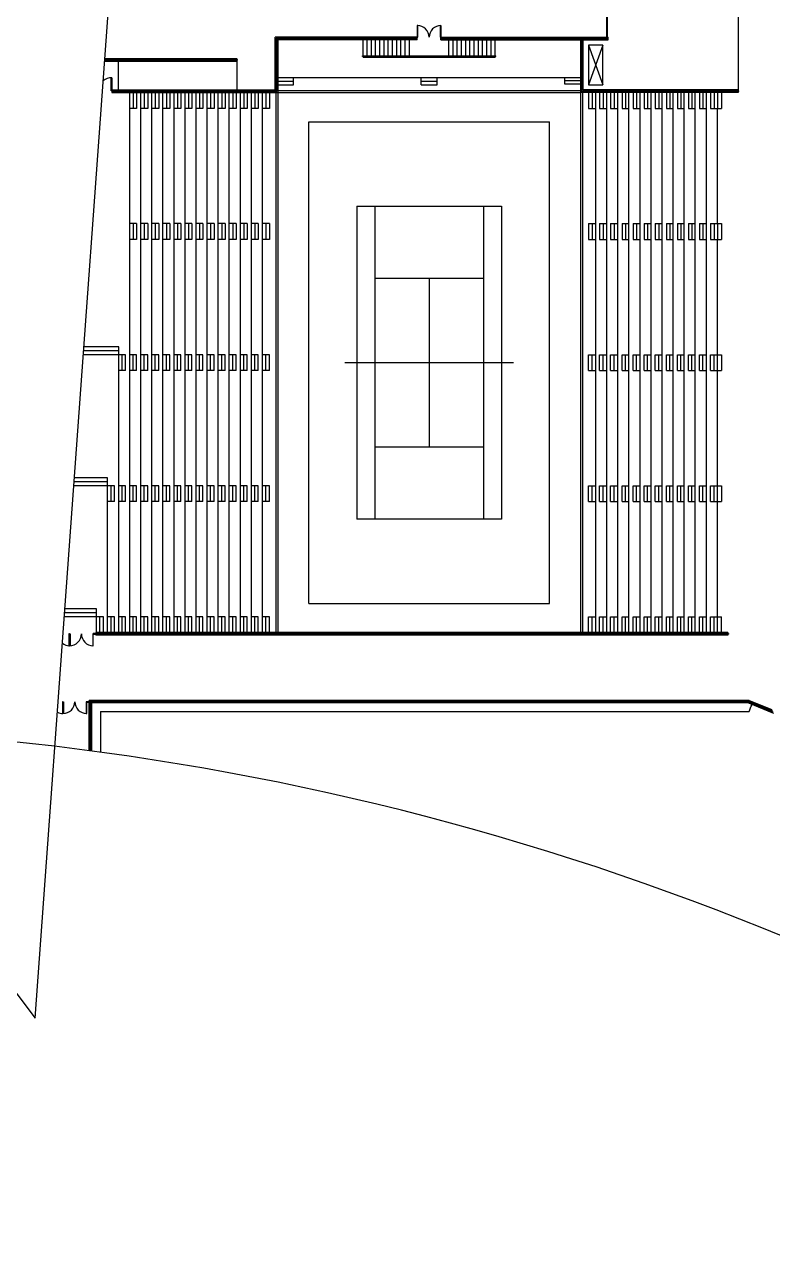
# Model space of a CAD drawing. Extents: x 23317406 to 24383751, y 42324270 to 43451021.
# Drawn here: x 24121512 to 24125298, y 43194052 to 43200248 of the extents above; entities that cross this region are included whole.
import ezdxf

# ---------------------------------------------------------------- set-up
doc = ezdxf.new("R2010")
doc.units = 0
doc.header["$MEASUREMENT"] = 0
doc.layers.add('CT', color=9, linetype='CONTINUOUS')
doc.layers.add('墙', color=7, linetype='CONTINUOUS')

msp = doc.modelspace()

# ---------------------------------------------------------------- linework, layer by layer
at = {"layer": 'CT', "color": 6, "linetype": 'ByBlock'}
for p, q in [((24125123.70132, 43200898.79794, -1), (24125123.70132, 43199916.79794, -1)), ((24121565.72326, 43195218.42503, -1), (24121941.33294, 43200376.79794, -1)), ((24124458.70132, 43200376.79794, -1), (24124458.70132, 43200178.46461, -1)), ((24124462.03465, 43200376.79794, -1), (24124462.03465, 43200175.13128, -1)), ((24123503.36798, 43200243.46461, -1), (24123500.36798, 43200243.46461, -1)), ((24123500.36798, 43200243.46461, -1), (24123500.36798, 43200183.46461, -1)), ((24123503.36798, 43200183.46461, -1), (24123503.36798, 43200243.46461, -1)), ((24123617.36798, 43200183.46461, -1), (24123617.36798, 43200243.46461, -1)), ((24123617.36798, 43200243.46461, -1), (24123620.36798, 43200243.46461, -1)), ((24123620.36798, 43200243.46461, -1), (24123620.36798, 43200183.46461, -1)), ((24123500.36798, 43200183.46461, -1), (24122780.36798, 43200183.46461, -1)), ((24122780.36798, 43199916.79794, -1), (24122780.36798, 43200183.46461, -1)), ((24122785.36798, 43199911.79794, -1), (24122785.36798, 43200178.46461, -1)), ((24123500.36798, 43200178.46461, -1), (24122785.36798, 43200178.46461, -1)), ((24123500.36798, 43200175.13128, -1), (24122788.70132, 43200175.13128, -1)), ((24122788.70132, 43200175.13128, -1), (24122788.70132, 43199908.46461, -1)), ((24122793.70132, 43200170.13128, -1), (24122793.70132, 43199903.46461, -1)), ((24123500.36798, 43200170.13128, -1), (24122793.70132, 43200170.13128, -1)), ((24123225.70132, 43200090.13128, -1), (24123225.70132, 43200170.13128, -1)), ((24123247.03465, 43200090.13128, -1), (24123247.03465, 43200170.13128, -1)), ((24123268.36798, 43200090.13128, -1), (24123268.36798, 43200170.13128, -1)), ((24123289.70132, 43200090.13128, -1), (24123289.70132, 43200170.13128, -1)), ((24123311.03465, 43200090.13128, -1), (24123311.03465, 43200170.13128, -1)), ((24123332.36798, 43200090.13128, -1), (24123332.36798, 43200170.13128, -1)), ((24123353.70132, 43200090.13128, -1), (24123353.70132, 43200170.13128, -1)), ((24123375.03465, 43200090.13128, -1), (24123375.03465, 43200170.13128, -1)), ((24123396.36798, 43200090.13128, -1), (24123396.36798, 43200170.13128, -1)), ((24123417.70132, 43200090.13128, -1), (24123417.70132, 43200170.13128, -1)), ((24123439.03465, 43200090.13128, -1), (24123439.03465, 43200170.13128, -1)), ((24123460.36798, 43200090.13128, -1), (24123460.36798, 43200170.13128, -1)), ((24123500.36798, 43200170.13128, -1), (24123500.36798, 43200183.46461, -1)), ((24123500.36798, 43200170.13128, -1), (24123500.36798, 43200183.46461, -1)), ((24123500.36798, 43200183.46461, -1), (24123503.36798, 43200183.46461, -1)), ((24123620.36798, 43200183.46461, -1), (24123617.36798, 43200183.46461, -1)), ((24123620.36798, 43200170.13128, -1), (24123620.36798, 43200183.46461, -1)), ((24123620.36798, 43200183.46461, -1), (24124458.70132, 43200183.46461, -1)), ((24123620.36798, 43200178.46461, -1), (24124458.70132, 43200178.46461, -1)), ((24123620.36798, 43200175.13128, -1), (24124332.03465, 43200175.13128, -1)), ((24123620.36798, 43200170.13128, -1), (24124327.03465, 43200170.13128, -1)), ((24123660.36798, 43200090.13128, -1), (24123660.36798, 43200170.13128, -1)), ((24123681.70132, 43200090.13128, -1), (24123681.70132, 43200170.13128, -1)), ((24123703.03465, 43200090.13128, -1), (24123703.03465, 43200170.13128, -1)), ((24123724.36798, 43200090.13128, -1), (24123724.36798, 43200170.13128, -1)), ((24123745.70132, 43200090.13128, -1), (24123745.70132, 43200170.13128, -1)), ((24123767.03465, 43200090.13128, -1), (24123767.03465, 43200170.13128, -1)), ((24123788.36798, 43200090.13128, -1), (24123788.36798, 43200170.13128, -1)), ((24123809.70132, 43200090.13128, -1), (24123809.70132, 43200170.13128, -1)), ((24123831.03465, 43200090.13128, -1), (24123831.03465, 43200170.13128, -1)), ((24123852.36798, 43200090.13128, -1), (24123852.36798, 43200170.13128, -1)), ((24123873.70132, 43200090.13128, -1), (24123873.70132, 43200170.13128, -1)), ((24123895.03465, 43200090.13128, -1), (24123895.03465, 43200170.13128, -1)), ((24124327.03465, 43200170.13128, -1), (24124327.03465, 43199903.46461, -1)), ((24124332.03465, 43200175.13128, -1), (24124332.03465, 43199908.46461, -1)), ((24124335.36798, 43199911.79794, -1), (24124335.36798, 43200175.13128, -1)), ((24124335.36798, 43200175.13128, -1), (24124462.03465, 43200175.13128, -1)), ((24124340.36798, 43199938.13128, -1), (24124340.36798, 43200170.13128, -1)), ((24124340.36798, 43199916.79794, -1), (24124340.36798, 43200170.13128, -1)), ((24124340.36798, 43200170.13128, -1), (24124467.03465, 43200170.13128, -1)), ((24124440.36798, 43200143.46461, -1), (24124367.03465, 43199943.46461, -1)), ((24124367.03465, 43200143.46461, -1), (24124440.36798, 43199943.46461, -1)), ((24124440.36798, 43200143.46461, -1), (24124367.03465, 43200143.46461, -1)), ((24124367.03465, 43200143.46461, -1), (24124367.03465, 43199943.46461, -1)), ((24124440.36798, 43199943.46461, -1), (24124440.36798, 43200143.46461, -1)), ((24124462.03465, 43200183.46461, -1), (24124467.03465, 43200183.46461, -1)), ((24124467.03465, 43200170.13128, -1), (24124467.03465, 43200183.46461, -1)), ((24123222.36798, 43200090.13128, -1), (24123898.36798, 43200090.13128, -1)), ((24123222.36798, 43200086.79794, -1), (24123222.36798, 43200090.13128, -1)), ((24123222.36798, 43200086.79794, -1), (24123898.36798, 43200086.79794, -1)), ((24123225.70132, 43200083.46461, -1), (24123225.70132, 43200086.79794, -1)), ((24123225.70132, 43200083.46461, -1), (24123895.03465, 43200083.46461, -1)), ((24123247.03465, 43200083.46461, -1), (24123247.03465, 43200086.79794, -1)), ((24123268.36798, 43200083.46461, -1), (24123268.36798, 43200086.79794, -1)), ((24123289.70132, 43200083.46461, -1), (24123289.70132, 43200086.79794, -1)), ((24123311.03465, 43200083.46461, -1), (24123311.03465, 43200086.79794, -1)), ((24123332.36798, 43200083.46461, -1), (24123332.36798, 43200086.79794, -1)), ((24123353.70132, 43200083.46461, -1), (24123353.70132, 43200086.79794, -1)), ((24123375.03465, 43200083.46461, -1), (24123375.03465, 43200086.79794, -1)), ((24123396.36798, 43200083.46461, -1), (24123396.36798, 43200086.79794, -1)), ((24123417.70132, 43200083.46461, -1), (24123417.70132, 43200086.79794, -1)), ((24123439.03465, 43200083.46461, -1), (24123439.03465, 43200086.79794, -1)), ((24123460.36798, 43200083.46461, -1), (24123460.36798, 43200086.79794, -1)), ((24123463.70132, 43200086.79794, -1), (24123463.70132, 43200090.13128, -1)), ((24123657.03465, 43200086.79794, -1), (24123657.03465, 43200090.13128, -1)), ((24123660.36798, 43200083.46461, -1), (24123660.36798, 43200086.79794, -1)), ((24123681.70132, 43200083.46461, -1), (24123681.70132, 43200086.79794, -1)), ((24123703.03465, 43200083.46461, -1), (24123703.03465, 43200086.79794, -1)), ((24123724.36798, 43200083.46461, -1), (24123724.36798, 43200086.79794, -1)), ((24123745.70132, 43200083.46461, -1), (24123745.70132, 43200086.79794, -1)), ((24123767.03465, 43200083.46461, -1), (24123767.03465, 43200086.79794, -1)), ((24123788.36798, 43200083.46461, -1), (24123788.36798, 43200086.79794, -1)), ((24123809.70132, 43200083.46461, -1), (24123809.70132, 43200086.79794, -1)), ((24123831.03465, 43200083.46461, -1), (24123831.03465, 43200086.79794, -1)), ((24123852.36798, 43200083.46461, -1), (24123852.36798, 43200086.79794, -1)), ((24123873.70132, 43200083.46461, -1), (24123873.70132, 43200086.79794, -1)), ((24123895.03465, 43200083.46461, -1), (24123895.03465, 43200086.79794, -1)), ((24123898.36798, 43200086.79794, -1), (24123898.36798, 43200090.13128, -1)), ((24121918.51742, 43200063.46477, -1), (24122587.03452, 43200063.46483, -1)), ((24121918.88149, 43200068.46478, -1), (24122590.36785, 43200068.46478, -1)), ((24122590.36785, 43200071.79811, -1), (24121919.12421, 43200071.79811, -1)), ((24121919.48829, 43200076.7981, -1), (24122587.03452, 43200076.79816, -1)), ((24121987.03452, 43200063.46478, -1), (24121987.03453, 43199916.79794, -1)), ((24122587.03452, 43200071.79811, -1), (24122587.03452, 43200076.79816, -1)), ((24122587.03452, 43200063.46483, -1), (24122587.03452, 43200068.46478, -1)), ((24122587.03452, 43200063.46483, -1), (24122587.03453, 43199916.79816, -1)), ((24122590.36785, 43200068.46478, -1), (24122590.36785, 43200071.79811, -1)), ((24121950.36787, 43199911.79811, -1), (24121950.36786, 43199978.46477, -1)), ((24121950.36786, 43199978.46477, -1), (24121953.70119, 43199978.46477, -1)), ((24121953.70119, 43199978.46477, -1), (24121953.7012, 43199911.79811, -1)), ((24122793.70132, 43199980.13128, -1), (24124327.03465, 43199980.13128, -1)), ((24122793.70132, 43199961.46461, -1), (24122873.70132, 43199961.46461, -1)), ((24122873.70132, 43199942.79794, -1), (24122873.70132, 43199980.13128, -1)), ((24123520.36798, 43199942.79794, -1), (24123520.36798, 43199980.13128, -1)), ((24123520.36798, 43199961.46461, -1), (24123600.36798, 43199961.46461, -1)), ((24123600.36798, 43199942.79794, -1), (24123600.36798, 43199980.13128, -1)), ((24124247.03465, 43199945.46461, -1), (24124247.03465, 43199980.13128, -1)), ((24124327.03465, 43199962.79794, -1), (24124247.03465, 43199962.79794, -1)), ((24121953.7012, 43199911.79811, -1), (24121950.36787, 43199911.79811, -1)), ((24121953.7012, 43199916.79794, -1), (24122780.36798, 43199916.79794, -1)), ((24121953.7012, 43199916.79794, -1), (24121953.7012, 43199903.46461, -1)), ((24122785.36798, 43199911.79794, -1), (24121953.7012, 43199911.79794, -1)), ((24121953.7012, 43199908.46461, -1), (24122788.70132, 43199908.46461, -1)), ((24121953.7012, 43199903.46461, -1), (24122793.70132, 43199903.46461, -1)), ((24122045.03465, 43197170.13128, -1), (24122045.03465, 43199903.46461, -1)), ((24122062.36798, 43199903.46461, -1), (24122062.36798, 43199823.46461, -1)), ((24122079.70132, 43199903.46461, -1), (24122079.70132, 43199823.46461, -1)), ((24122101.03465, 43197170.13128, -1), (24122101.03465, 43199903.46461, -1)), ((24122118.36798, 43199903.46461, -1), (24122118.36798, 43199823.46461, -1)), ((24122135.70132, 43199903.46461, -1), (24122135.70132, 43199823.46461, -1)), ((24122157.03465, 43197170.13128, -1), (24122157.03465, 43199903.46461, -1)), ((24122174.36798, 43199903.46461, -1), (24122174.36798, 43199823.46461, -1)), ((24122191.70132, 43199903.46461, -1), (24122191.70132, 43199823.46461, -1)), ((24122213.03465, 43197170.13128, -1), (24122213.03465, 43199903.46461, -1)), ((24122230.36798, 43199903.46461, -1), (24122230.36798, 43199823.46461, -1)), ((24122247.70132, 43199903.46461, -1), (24122247.70132, 43199823.46461, -1)), ((24122269.03465, 43197170.13128, -1), (24122269.03465, 43199903.46461, -1)), ((24122286.36798, 43199903.46461, -1), (24122286.36798, 43199823.46461, -1)), ((24122303.70132, 43199903.46461, -1), (24122303.70132, 43199823.46461, -1)), ((24122325.03465, 43197170.13128, -1), (24122325.03465, 43199903.46461, -1)), ((24122342.36798, 43199903.46461, -1), (24122342.36798, 43199823.46461, -1)), ((24122359.70132, 43199903.46461, -1), (24122359.70132, 43199823.46461, -1)), ((24122381.03465, 43197170.13128, -1), (24122381.03465, 43199903.46461, -1)), ((24122398.36798, 43199903.46461, -1), (24122398.36798, 43199823.46461, -1)), ((24122415.70132, 43199903.46461, -1), (24122415.70132, 43199823.46461, -1)), ((24122437.03465, 43197170.13128, -1), (24122437.03465, 43199903.46461, -1)), ((24122454.36798, 43199903.46461, -1), (24122454.36798, 43199823.46461, -1)), ((24122471.70132, 43199903.46461, -1), (24122471.70132, 43199823.46461, -1)), ((24122493.03465, 43197170.13128, -1), (24122493.03465, 43199903.46461, -1)), ((24122510.36798, 43199903.46461, -1), (24122510.36798, 43199823.46461, -1)), ((24122527.70132, 43199903.46461, -1), (24122527.70132, 43199823.46461, -1)), ((24122549.03465, 43197170.13128, -1), (24122549.03465, 43199903.46461, -1)), ((24122566.36798, 43199903.46461, -1), (24122566.36798, 43199823.46461, -1)), ((24122583.70132, 43199903.46461, -1), (24122583.70132, 43199823.46461, -1)), ((24122605.03465, 43197170.13128, -1), (24122605.03465, 43199903.46461, -1)), ((24122622.36798, 43199903.46461, -1), (24122622.36798, 43199823.46461, -1)), ((24122639.70132, 43199903.46461, -1), (24122639.70132, 43199823.46461, -1)), ((24122661.03465, 43197170.13128, -1), (24122661.03465, 43199903.46461, -1)), ((24122678.36798, 43199903.46461, -1), (24122678.36798, 43199823.46461, -1)), ((24122695.70132, 43199903.46461, -1), (24122695.70132, 43199823.46461, -1)), ((24122717.03465, 43197170.13128, -1), (24122717.03465, 43199903.46461, -1)), ((24122734.36798, 43199903.46461, -1), (24122734.36798, 43199823.46461, -1)), ((24122751.70132, 43199903.46461, -1), (24122751.70132, 43199823.46461, -1)), ((24122783.70132, 43199903.46461, -1), (24122783.70132, 43197170.13128, -1)), ((24122793.70132, 43199942.79794, -1), (24122873.70132, 43199942.79794, -1)), ((24122793.70132, 43199913.46461, -1), (24124327.03465, 43199913.46461, -1)), ((24122793.70132, 43199903.46461, -1), (24122793.70132, 43197170.13128, -1)), ((24122793.70132, 43199903.46461, -1), (24124327.03465, 43199903.46461, -1)), ((24123520.36798, 43199942.79794, -1), (24123600.36798, 43199942.79794, -1)), ((24124327.03465, 43199945.46461, -1), (24124247.03465, 43199945.46461, -1)), ((24124327.03465, 43199903.46461, -1), (24124327.03465, 43197170.13128, -1)), ((24125123.70132, 43199903.46461, -1), (24124327.03465, 43199903.46461, -1)), ((24125127.03465, 43199908.46461, -1), (24124332.03465, 43199908.46461, -1)), ((24124335.36798, 43199911.79794, -1), (24125127.03465, 43199911.79794, -1)), ((24124337.03465, 43199903.46461, -1), (24124337.03465, 43197170.13128, -1)), ((24125123.70132, 43199916.79794, -1), (24124340.36798, 43199916.79794, -1)), ((24124366.36798, 43199903.46461, -1), (24124366.36798, 43199823.46461, -1)), ((24124367.03465, 43199943.46461, -1), (24124440.36798, 43199943.46461, -1)), ((24124385.03465, 43199903.46461, -1), (24124385.03465, 43199823.46461, -1)), ((24124403.70132, 43197170.13128, -1), (24124403.70132, 43199903.46461, -1)), ((24124422.36798, 43199903.46461, -1), (24124422.36798, 43199823.46461, -1)), ((24124441.03465, 43199903.46461, -1), (24124441.03465, 43199823.46461, -1)), ((24124459.70132, 43197170.13128, -1), (24124459.70132, 43199903.46461, -1)), ((24124478.36798, 43199903.46461, -1), (24124478.36798, 43199823.46461, -1)), ((24124497.03465, 43199903.46461, -1), (24124497.03465, 43199823.46461, -1)), ((24124515.70132, 43197170.13128, -1), (24124515.70132, 43199903.46461, -1)), ((24124537.03465, 43199903.46461, -1), (24124537.03465, 43199823.46461, -1)), ((24124554.36798, 43199903.46461, -1), (24124554.36798, 43199823.46461, -1)), ((24124571.70132, 43197170.13128, -1), (24124571.70132, 43199903.46461, -1)), ((24124593.03465, 43199903.46461, -1), (24124593.03465, 43199823.46461, -1)), ((24124610.36798, 43199903.46461, -1), (24124610.36798, 43199823.46461, -1)), ((24124627.70132, 43197170.13128, -1), (24124627.70132, 43199903.46461, -1)), ((24124649.03465, 43199903.46461, -1), (24124649.03465, 43199823.46461, -1)), ((24124666.36798, 43199903.46461, -1), (24124666.36798, 43199823.46461, -1)), ((24124683.70132, 43197170.13128, -1), (24124683.70132, 43199903.46461, -1)), ((24124705.03465, 43199903.46461, -1), (24124705.03465, 43199823.46461, -1)), ((24124722.36798, 43199903.46461, -1), (24124722.36798, 43199823.46461, -1)), ((24124739.70132, 43197170.13128, -1), (24124739.70132, 43199903.46461, -1)), ((24124761.03465, 43199903.46461, -1), (24124761.03465, 43199823.46461, -1)), ((24124778.36798, 43199903.46461, -1), (24124778.36798, 43199823.46461, -1)), ((24124795.70132, 43197170.13128, -1), (24124795.70132, 43199903.46461, -1)), ((24124817.03465, 43199903.46461, -1), (24124817.03465, 43199823.46461, -1)), ((24124834.36798, 43199903.46461, -1), (24124834.36798, 43199823.46461, -1)), ((24124851.70132, 43197170.13128, -1), (24124851.70132, 43199903.46461, -1)), ((24124873.03465, 43199903.46461, -1), (24124873.03465, 43199823.46461, -1)), ((24124890.36798, 43199903.46461, -1), (24124890.36798, 43199823.46461, -1)), ((24124907.70132, 43197170.13128, -1), (24124907.70132, 43199903.46461, -1)), ((24124929.03465, 43199903.46461, -1), (24124929.03465, 43199823.46461, -1)), ((24124946.36798, 43199903.46461, -1), (24124946.36798, 43199823.46461, -1)), ((24124963.70132, 43197170.13128, -1), (24124963.70132, 43199903.46461, -1)), ((24124985.03465, 43199903.46461, -1), (24124985.03465, 43199823.46461, -1)), ((24125002.36798, 43199903.46461, -1), (24125002.36798, 43199823.46461, -1)), ((24125019.70132, 43199903.46461, -1), (24125019.70132, 43199823.46461, -1)), ((24125039.70132, 43199903.46461, -1), (24125039.70132, 43199823.46461, -1)), ((24125123.70132, 43199916.79794, -1), (24125123.70132, 43199911.79794, -1)), ((24125123.70132, 43199908.46461, -1), (24125123.70132, 43199903.46461, -1)), ((24125127.03465, 43199911.79794, -1), (24125127.03465, 43199908.46461, -1)), ((24122079.70132, 43199823.46461, -1), (24122045.03465, 43199823.46461, -1)), ((24122135.70132, 43199823.46461, -1), (24122101.03465, 43199823.46461, -1)), ((24122191.70132, 43199823.46461, -1), (24122157.03465, 43199823.46461, -1)), ((24122247.70132, 43199823.46461, -1), (24122213.03465, 43199823.46461, -1)), ((24122303.70132, 43199823.46461, -1), (24122269.03465, 43199823.46461, -1)), ((24122359.70132, 43199823.46461, -1), (24122325.03465, 43199823.46461, -1)), ((24122415.70132, 43199823.46461, -1), (24122381.03465, 43199823.46461, -1)), ((24122471.70132, 43199823.46461, -1), (24122437.03465, 43199823.46461, -1)), ((24122527.70132, 43199823.46461, -1), (24122493.03465, 43199823.46461, -1)), ((24122583.70132, 43199823.46461, -1), (24122549.03465, 43199823.46461, -1)), ((24122639.70132, 43199823.46461, -1), (24122605.03465, 43199823.46461, -1)), ((24122695.70132, 43199823.46461, -1), (24122661.03465, 43199823.46461, -1)), ((24122751.70132, 43199823.46461, -1), (24122717.03465, 43199823.46461, -1)), ((24124366.36798, 43199823.46461, -1), (24124403.70132, 43199823.46461, -1)), ((24124422.36798, 43199823.46461, -1), (24124459.70132, 43199823.46461, -1)), ((24124478.36798, 43199823.46461, -1), (24124515.70132, 43199823.46461, -1)), ((24124537.03465, 43199823.46461, -1), (24124571.70132, 43199823.46461, -1)), ((24124593.03465, 43199823.46461, -1), (24124627.70132, 43199823.46461, -1)), ((24124649.03465, 43199823.46461, -1), (24124683.70132, 43199823.46461, -1)), ((24124705.03465, 43199823.46461, -1), (24124739.70132, 43199823.46461, -1)), ((24124761.03465, 43199823.46461, -1), (24124795.70132, 43199823.46461, -1)), ((24124817.03465, 43199823.46461, -1), (24124851.70132, 43199823.46461, -1)), ((24124873.03465, 43199823.46461, -1), (24124907.70132, 43199823.46461, -1)), ((24124929.03465, 43199823.46461, -1), (24124963.70132, 43199823.46461, -1)), ((24124985.03465, 43199823.46461, -1), (24125019.70132, 43199823.46461, -1)), ((24125019.70132, 43199823.46461, -1), (24125039.70132, 43199823.46461, -1)), ((24125019.70132, 43199240.13128, -1), (24125019.70132, 43199823.46461, -1)), ((24122950.70132, 43197317.79794, -1), (24122950.70132, 43199755.79794, -1)), ((24122950.70132, 43199755.79794, -1), (24124170.03465, 43199755.79794, -1)), ((24124170.03465, 43197317.79794, -1), (24124170.03465, 43199755.79794, -1)), ((24123194.70132, 43199329.13128, -1), (24123194.70132, 43197744.46461, -1)), ((24123194.70132, 43199329.13128, -1), (24123926.03465, 43199329.13128, -1)), ((24123286.03465, 43199329.13128, -1), (24123286.03465, 43197744.46461, -1)), ((24123834.70132, 43199329.13128, -1), (24123834.70132, 43197744.46461, -1)), ((24123926.03465, 43199329.13128, -1), (24123926.03465, 43197744.46461, -1)), ((24122079.70132, 43199240.13128, -1), (24122045.03465, 43199240.13128, -1)), ((24122062.36798, 43199240.13128, -1), (24122062.36798, 43199160.13128, -1)), ((24122079.70132, 43199240.13128, -1), (24122079.70132, 43199160.13128, -1)), ((24122135.70132, 43199240.13128, -1), (24122101.03465, 43199240.13128, -1)), ((24122118.36798, 43199240.13128, -1), (24122118.36798, 43199160.13128, -1)), ((24122135.70132, 43199240.13128, -1), (24122135.70132, 43199160.13128, -1)), ((24122191.70132, 43199240.13128, -1), (24122157.03465, 43199240.13128, -1)), ((24122174.36798, 43199240.13128, -1), (24122174.36798, 43199160.13128, -1)), ((24122191.70132, 43199240.13128, -1), (24122191.70132, 43199160.13128, -1)), ((24122247.70132, 43199240.13128, -1), (24122213.03465, 43199240.13128, -1)), ((24122230.36798, 43199240.13128, -1), (24122230.36798, 43199160.13128, -1)), ((24122247.70132, 43199240.13128, -1), (24122247.70132, 43199160.13128, -1)), ((24122303.70132, 43199240.13128, -1), (24122269.03465, 43199240.13128, -1)), ((24122286.36798, 43199240.13128, -1), (24122286.36798, 43199160.13128, -1)), ((24122303.70132, 43199240.13128, -1), (24122303.70132, 43199160.13128, -1)), ((24122359.70132, 43199240.13128, -1), (24122325.03465, 43199240.13128, -1)), ((24122342.36798, 43199240.13128, -1), (24122342.36798, 43199160.13128, -1)), ((24122359.70132, 43199240.13128, -1), (24122359.70132, 43199160.13128, -1)), ((24122415.70132, 43199240.13128, -1), (24122381.03465, 43199240.13128, -1)), ((24122398.36798, 43199240.13128, -1), (24122398.36798, 43199160.13128, -1)), ((24122415.70132, 43199240.13128, -1), (24122415.70132, 43199160.13128, -1)), ((24122471.70132, 43199240.13128, -1), (24122437.03465, 43199240.13128, -1)), ((24122454.36798, 43199240.13128, -1), (24122454.36798, 43199160.13128, -1)), ((24122471.70132, 43199240.13128, -1), (24122471.70132, 43199160.13128, -1)), ((24122527.70132, 43199240.13128, -1), (24122493.03465, 43199240.13128, -1)), ((24122510.36798, 43199240.13128, -1), (24122510.36798, 43199160.13128, -1)), ((24122527.70132, 43199240.13128, -1), (24122527.70132, 43199160.13128, -1)), ((24122583.70132, 43199240.13128, -1), (24122549.03465, 43199240.13128, -1)), ((24122566.36798, 43199240.13128, -1), (24122566.36798, 43199160.13128, -1)), ((24122583.70132, 43199240.13128, -1), (24122583.70132, 43199160.13128, -1)), ((24122639.70132, 43199240.13128, -1), (24122605.03465, 43199240.13128, -1)), ((24122622.36798, 43199240.13128, -1), (24122622.36798, 43199160.13128, -1)), ((24122639.70132, 43199240.13128, -1), (24122639.70132, 43199160.13128, -1)), ((24122695.70132, 43199240.13128, -1), (24122661.03465, 43199240.13128, -1)), ((24122678.36798, 43199240.13128, -1), (24122678.36798, 43199160.13128, -1)), ((24122695.70132, 43199240.13128, -1), (24122695.70132, 43199160.13128, -1)), ((24122751.70132, 43199240.13128, -1), (24122717.03465, 43199240.13128, -1)), ((24122734.36798, 43199240.13128, -1), (24122734.36798, 43199160.13128, -1)), ((24122751.70132, 43199240.13128, -1), (24122751.70132, 43199160.13128, -1)), ((24124366.36798, 43199240.13128, -1), (24124366.36798, 43199160.13128, -1)), ((24124366.36798, 43199240.13128, -1), (24124403.70132, 43199240.13128, -1)), ((24124385.03465, 43199240.13128, -1), (24124385.03465, 43199160.13128, -1)), ((24124422.36798, 43199240.13128, -1), (24124422.36798, 43199160.13128, -1)), ((24124422.36798, 43199240.13128, -1), (24124459.70132, 43199240.13128, -1)), ((24124441.03465, 43199240.13128, -1), (24124441.03465, 43199160.13128, -1)), ((24124478.36798, 43199240.13128, -1), (24124478.36798, 43199160.13128, -1)), ((24124478.36798, 43199240.13128, -1), (24124515.70132, 43199240.13128, -1)), ((24124497.03465, 43199240.13128, -1), (24124497.03465, 43199160.13128, -1)), ((24124537.03465, 43199240.13128, -1), (24124537.03465, 43199160.13128, -1)), ((24124537.03465, 43199240.13128, -1), (24124571.70132, 43199240.13128, -1)), ((24124554.36798, 43199240.13128, -1), (24124554.36798, 43199160.13128, -1)), ((24124593.03465, 43199240.13128, -1), (24124593.03465, 43199160.13128, -1)), ((24124593.03465, 43199240.13128, -1), (24124627.70132, 43199240.13128, -1)), ((24124610.36798, 43199240.13128, -1), (24124610.36798, 43199160.13128, -1)), ((24124649.03465, 43199240.13128, -1), (24124649.03465, 43199160.13128, -1)), ((24124649.03465, 43199240.13128, -1), (24124683.70132, 43199240.13128, -1)), ((24124666.36798, 43199240.13128, -1), (24124666.36798, 43199160.13128, -1)), ((24124705.03465, 43199240.13128, -1), (24124705.03465, 43199160.13128, -1)), ((24124705.03465, 43199240.13128, -1), (24124739.70132, 43199240.13128, -1)), ((24124722.36798, 43199240.13128, -1), (24124722.36798, 43199160.13128, -1)), ((24124761.03465, 43199240.13128, -1), (24124761.03465, 43199160.13128, -1)), ((24124761.03465, 43199240.13128, -1), (24124795.70132, 43199240.13128, -1)), ((24124778.36798, 43199240.13128, -1), (24124778.36798, 43199160.13128, -1)), ((24124817.03465, 43199240.13128, -1), (24124817.03465, 43199160.13128, -1)), ((24124817.03465, 43199240.13128, -1), (24124851.70132, 43199240.13128, -1)), ((24124834.36798, 43199240.13128, -1), (24124834.36798, 43199160.13128, -1)), ((24124873.03465, 43199240.13128, -1), (24124873.03465, 43199160.13128, -1)), ((24124873.03465, 43199240.13128, -1), (24124907.70132, 43199240.13128, -1)), ((24124890.36798, 43199240.13128, -1), (24124890.36798, 43199160.13128, -1)), ((24124929.03465, 43199240.13128, -1), (24124929.03465, 43199160.13128, -1)), ((24124929.03465, 43199240.13128, -1), (24124963.70132, 43199240.13128, -1)), ((24124946.36798, 43199240.13128, -1), (24124946.36798, 43199160.13128, -1)), ((24124985.03465, 43199240.13128, -1), (24124985.03465, 43199160.13128, -1)), ((24124985.03465, 43199240.13128, -1), (24125019.70132, 43199240.13128, -1)), ((24125002.36798, 43199240.13128, -1), (24125002.36798, 43199160.13128, -1)), ((24125019.70132, 43199240.13128, -1), (24125039.70132, 43199240.13128, -1)), ((24125019.70132, 43199240.13128, -1), (24125019.70132, 43199160.13128, -1)), ((24125039.70132, 43199240.13128, -1), (24125039.70132, 43199160.13128, -1)), ((24122079.70132, 43199160.13128, -1), (24122045.03465, 43199160.13128, -1)), ((24122135.70132, 43199160.13128, -1), (24122101.03465, 43199160.13128, -1)), ((24122191.70132, 43199160.13128, -1), (24122157.03465, 43199160.13128, -1)), ((24122247.70132, 43199160.13128, -1), (24122213.03465, 43199160.13128, -1)), ((24122303.70132, 43199160.13128, -1), (24122269.03465, 43199160.13128, -1)), ((24122359.70132, 43199160.13128, -1), (24122325.03465, 43199160.13128, -1)), ((24122415.70132, 43199160.13128, -1), (24122381.03465, 43199160.13128, -1)), ((24122471.70132, 43199160.13128, -1), (24122437.03465, 43199160.13128, -1)), ((24122527.70132, 43199160.13128, -1), (24122493.03465, 43199160.13128, -1)), ((24122583.70132, 43199160.13128, -1), (24122549.03465, 43199160.13128, -1)), ((24122639.70132, 43199160.13128, -1), (24122605.03465, 43199160.13128, -1)), ((24122695.70132, 43199160.13128, -1), (24122661.03465, 43199160.13128, -1)), ((24122751.70132, 43199160.13128, -1), (24122717.03465, 43199160.13128, -1)), ((24124366.36798, 43199160.13128, -1), (24124403.70132, 43199160.13128, -1)), ((24124422.36798, 43199160.13128, -1), (24124459.70132, 43199160.13128, -1)), ((24124478.36798, 43199160.13128, -1), (24124515.70132, 43199160.13128, -1)), ((24124537.03465, 43199160.13128, -1), (24124571.70132, 43199160.13128, -1)), ((24124593.03465, 43199160.13128, -1), (24124627.70132, 43199160.13128, -1)), ((24124649.03465, 43199160.13128, -1), (24124683.70132, 43199160.13128, -1)), ((24124705.03465, 43199160.13128, -1), (24124739.70132, 43199160.13128, -1)), ((24124761.03465, 43199160.13128, -1), (24124795.70132, 43199160.13128, -1)), ((24124817.03465, 43199160.13128, -1), (24124851.70132, 43199160.13128, -1)), ((24124873.03465, 43199160.13128, -1), (24124907.70132, 43199160.13128, -1)), ((24124929.03465, 43199160.13128, -1), (24124963.70132, 43199160.13128, -1)), ((24124985.03465, 43199160.13128, -1), (24125019.70132, 43199160.13128, -1)), ((24125019.70132, 43199160.13128, -1), (24125039.70132, 43199160.13128, -1)), ((24125019.70132, 43198576.79794, -1), (24125019.70132, 43199160.13128, -1)), ((24123286.03465, 43198963.46461, -1), (24123834.70132, 43198963.46461, -1)), ((24123560.36798, 43198963.46461, -1), (24123560.36798, 43198110.13128, -1)), ((24121989.03465, 43198596.79794, -1), (24121811.72129, 43198596.79794, -1)), ((24121989.03465, 43198616.79794, -1), (24121813.1776, 43198616.79794, -1)), ((24121989.03465, 43197170.13128, -1), (24121989.03465, 43198616.79794, -1)), ((24121989.03465, 43198576.79794, -1), (24121810.26498, 43198576.79794, -1)), ((24122023.70132, 43198576.79794, -1), (24121989.03465, 43198576.79794, -1)), ((24122006.36798, 43198496.79794, -1), (24122006.36798, 43198576.79794, -1)), ((24122023.70132, 43198496.79794, -1), (24122023.70132, 43198576.79794, -1)), ((24122079.70132, 43198576.79794, -1), (24122045.03465, 43198576.79794, -1)), ((24122062.36798, 43198496.79794, -1), (24122062.36798, 43198576.79794, -1)), ((24122079.70132, 43198496.79794, -1), (24122079.70132, 43198576.79794, -1)), ((24122135.70132, 43198576.79794, -1), (24122101.03465, 43198576.79794, -1)), ((24122118.36798, 43198496.79794, -1), (24122118.36798, 43198576.79794, -1)), ((24122135.70132, 43198496.79794, -1), (24122135.70132, 43198576.79794, -1)), ((24122191.70132, 43198576.79794, -1), (24122157.03465, 43198576.79794, -1)), ((24122174.36798, 43198496.79794, -1), (24122174.36798, 43198576.79794, -1)), ((24122191.70132, 43198496.79794, -1), (24122191.70132, 43198576.79794, -1)), ((24122247.70132, 43198576.79794, -1), (24122213.03465, 43198576.79794, -1)), ((24122230.36798, 43198496.79794, -1), (24122230.36798, 43198576.79794, -1)), ((24122247.70132, 43198496.79794, -1), (24122247.70132, 43198576.79794, -1)), ((24122303.70132, 43198576.79794, -1), (24122269.03465, 43198576.79794, -1)), ((24122286.36798, 43198496.79794, -1), (24122286.36798, 43198576.79794, -1)), ((24122303.70132, 43198496.79794, -1), (24122303.70132, 43198576.79794, -1)), ((24122359.70132, 43198576.79794, -1), (24122325.03465, 43198576.79794, -1)), ((24122342.36798, 43198496.79794, -1), (24122342.36798, 43198576.79794, -1)), ((24122359.70132, 43198496.79794, -1), (24122359.70132, 43198576.79794, -1)), ((24122415.70132, 43198576.79794, -1), (24122381.03465, 43198576.79794, -1)), ((24122398.36798, 43198496.79794, -1), (24122398.36798, 43198576.79794, -1)), ((24122415.70132, 43198496.79794, -1), (24122415.70132, 43198576.79794, -1)), ((24122471.70132, 43198576.79794, -1), (24122437.03465, 43198576.79794, -1)), ((24122454.36798, 43198496.79794, -1), (24122454.36798, 43198576.79794, -1)), ((24122471.70132, 43198496.79794, -1), (24122471.70132, 43198576.79794, -1)), ((24122527.70132, 43198576.79794, -1), (24122493.03465, 43198576.79794, -1)), ((24122510.36798, 43198496.79794, -1), (24122510.36798, 43198576.79794, -1)), ((24122527.70132, 43198496.79794, -1), (24122527.70132, 43198576.79794, -1)), ((24122583.70132, 43198576.79794, -1), (24122549.03465, 43198576.79794, -1)), ((24122566.36798, 43198496.79794, -1), (24122566.36798, 43198576.79794, -1)), ((24122583.70132, 43198496.79794, -1), (24122583.70132, 43198576.79794, -1)), ((24122639.70132, 43198576.79794, -1), (24122605.03465, 43198576.79794, -1)), ((24122622.36798, 43198496.79794, -1), (24122622.36798, 43198576.79794, -1)), ((24122639.70132, 43198496.79794, -1), (24122639.70132, 43198576.79794, -1)), ((24122695.70132, 43198576.79794, -1), (24122661.03465, 43198576.79794, -1)), ((24122678.36798, 43198496.79794, -1), (24122678.36798, 43198576.79794, -1)), ((24122695.70132, 43198496.79794, -1), (24122695.70132, 43198576.79794, -1)), ((24122751.70132, 43198576.79794, -1), (24122717.03465, 43198576.79794, -1)), ((24122734.36798, 43198496.79794, -1), (24122734.36798, 43198576.79794, -1)), ((24122751.70132, 43198496.79794, -1), (24122751.70132, 43198576.79794, -1)), ((24123134.03465, 43198536.79794, -1), (24123986.70132, 43198536.79794, -1)), ((24124366.36798, 43198576.79794, -1), (24124403.70132, 43198576.79794, -1)), ((24124366.36798, 43198496.79794, -1), (24124366.36798, 43198576.79794, -1)), ((24124385.03465, 43198496.79794, -1), (24124385.03465, 43198576.79794, -1)), ((24124422.36798, 43198576.79794, -1), (24124459.70132, 43198576.79794, -1)), ((24124422.36798, 43198496.79794, -1), (24124422.36798, 43198576.79794, -1)), ((24124441.03465, 43198496.79794, -1), (24124441.03465, 43198576.79794, -1)), ((24124478.36798, 43198576.79794, -1), (24124515.70132, 43198576.79794, -1)), ((24124478.36798, 43198496.79794, -1), (24124478.36798, 43198576.79794, -1)), ((24124497.03465, 43198496.79794, -1), (24124497.03465, 43198576.79794, -1)), ((24124537.03465, 43198576.79794, -1), (24124571.70132, 43198576.79794, -1)), ((24124537.03465, 43198496.79794, -1), (24124537.03465, 43198576.79794, -1)), ((24124554.36798, 43198496.79794, -1), (24124554.36798, 43198576.79794, -1)), ((24124593.03465, 43198576.79794, -1), (24124627.70132, 43198576.79794, -1)), ((24124593.03465, 43198496.79794, -1), (24124593.03465, 43198576.79794, -1)), ((24124610.36798, 43198496.79794, -1), (24124610.36798, 43198576.79794, -1)), ((24124649.03465, 43198576.79794, -1), (24124683.70132, 43198576.79794, -1)), ((24124649.03465, 43198496.79794, -1), (24124649.03465, 43198576.79794, -1)), ((24124666.36798, 43198496.79794, -1), (24124666.36798, 43198576.79794, -1)), ((24124705.03465, 43198576.79794, -1), (24124739.70132, 43198576.79794, -1)), ((24124705.03465, 43198496.79794, -1), (24124705.03465, 43198576.79794, -1)), ((24124722.36798, 43198496.79794, -1), (24124722.36798, 43198576.79794, -1)), ((24124761.03465, 43198576.79794, -1), (24124795.70132, 43198576.79794, -1)), ((24124761.03465, 43198496.79794, -1), (24124761.03465, 43198576.79794, -1)), ((24124778.36798, 43198496.79794, -1), (24124778.36798, 43198576.79794, -1)), ((24124817.03465, 43198576.79794, -1), (24124851.70132, 43198576.79794, -1)), ((24124817.03465, 43198496.79794, -1), (24124817.03465, 43198576.79794, -1)), ((24124834.36798, 43198496.79794, -1), (24124834.36798, 43198576.79794, -1)), ((24124873.03465, 43198576.79794, -1), (24124907.70132, 43198576.79794, -1)), ((24124873.03465, 43198496.79794, -1), (24124873.03465, 43198576.79794, -1)), ((24124890.36798, 43198496.79794, -1), (24124890.36798, 43198576.79794, -1)), ((24124929.03465, 43198576.79794, -1), (24124963.70132, 43198576.79794, -1)), ((24124929.03465, 43198496.79794, -1), (24124929.03465, 43198576.79794, -1)), ((24124946.36798, 43198496.79794, -1), (24124946.36798, 43198576.79794, -1)), ((24124985.03465, 43198496.79794, -1), (24124985.03465, 43198576.79794, -1)), ((24124985.03465, 43198576.79794, -1), (24125019.70132, 43198576.79794, -1)), ((24125002.36798, 43198496.79794, -1), (24125002.36798, 43198576.79794, -1)), ((24125019.70132, 43198576.79794, -1), (24125039.70132, 43198576.79794, -1)), ((24125019.70132, 43198496.79794, -1), (24125019.70132, 43198576.79794, -1)), ((24125039.70132, 43198576.79794, -1), (24125039.70132, 43198496.79794, -1)), ((24122023.70132, 43198496.79794, -1), (24121989.03465, 43198496.79794, -1)), ((24122079.70132, 43198496.79794, -1), (24122045.03465, 43198496.79794, -1)), ((24122135.70132, 43198496.79794, -1), (24122101.03465, 43198496.79794, -1)), ((24122191.70132, 43198496.79794, -1), (24122157.03465, 43198496.79794, -1)), ((24122247.70132, 43198496.79794, -1), (24122213.03465, 43198496.79794, -1)), ((24122303.70132, 43198496.79794, -1), (24122269.03465, 43198496.79794, -1)), ((24122359.70132, 43198496.79794, -1), (24122325.03465, 43198496.79794, -1)), ((24122415.70132, 43198496.79794, -1), (24122381.03465, 43198496.79794, -1)), ((24122471.70132, 43198496.79794, -1), (24122437.03465, 43198496.79794, -1)), ((24122527.70132, 43198496.79794, -1), (24122493.03465, 43198496.79794, -1)), ((24122583.70132, 43198496.79794, -1), (24122549.03465, 43198496.79794, -1)), ((24122639.70132, 43198496.79794, -1), (24122605.03465, 43198496.79794, -1)), ((24122695.70132, 43198496.79794, -1), (24122661.03465, 43198496.79794, -1)), ((24122751.70132, 43198496.79794, -1), (24122717.03465, 43198496.79794, -1)), ((24124366.36798, 43198496.79794, -1), (24124403.70132, 43198496.79794, -1)), ((24124422.36798, 43198496.79794, -1), (24124459.70132, 43198496.79794, -1)), ((24124478.36798, 43198496.79794, -1), (24124515.70132, 43198496.79794, -1)), ((24124537.03465, 43198496.79794, -1), (24124571.70132, 43198496.79794, -1)), ((24124593.03465, 43198496.79794, -1), (24124627.70132, 43198496.79794, -1)), ((24124649.03465, 43198496.79794, -1), (24124683.70132, 43198496.79794, -1)), ((24124705.03465, 43198496.79794, -1), (24124739.70132, 43198496.79794, -1)), ((24124761.03465, 43198496.79794, -1), (24124795.70132, 43198496.79794, -1)), ((24124817.03465, 43198496.79794, -1), (24124851.70132, 43198496.79794, -1)), ((24124873.03465, 43198496.79794, -1), (24124907.70132, 43198496.79794, -1)), ((24124929.03465, 43198496.79794, -1), (24124963.70132, 43198496.79794, -1)), ((24124985.03465, 43198496.79794, -1), (24125019.70132, 43198496.79794, -1)), ((24125019.70132, 43198496.79794, -1), (24125039.70132, 43198496.79794, -1)), ((24125019.70132, 43197913.46461, -1), (24125019.70132, 43198496.79794, -1)), ((24123286.03465, 43198110.13128, -1), (24123834.70132, 43198110.13128, -1)), ((24121933.03465, 43197913.46461, -1), (24121761.96401, 43197913.46461, -1)), ((24121933.03465, 43197933.46461, -1), (24121763.42032, 43197933.46461, -1)), ((24121933.03465, 43197953.46461, -1), (24121764.87663, 43197953.46461, -1)), ((24121933.03465, 43197170.13128, -1), (24121933.03465, 43197953.46461, -1)), ((24121967.70132, 43197913.46461, -1), (24121933.03465, 43197913.46461, -1)), ((24121950.36798, 43197833.46461, -1), (24121950.36798, 43197913.46461, -1)), ((24121967.70132, 43197833.46461, -1), (24121967.70132, 43197913.46461, -1)), ((24122023.70132, 43197913.46461, -1), (24121989.03465, 43197913.46461, -1)), ((24122006.36798, 43197833.46461, -1), (24122006.36798, 43197913.46461, -1)), ((24122023.70132, 43197833.46461, -1), (24122023.70132, 43197913.46461, -1)), ((24122079.70132, 43197913.46461, -1), (24122045.03465, 43197913.46461, -1)), ((24122062.36798, 43197833.46461, -1), (24122062.36798, 43197913.46461, -1)), ((24122079.70132, 43197833.46461, -1), (24122079.70132, 43197913.46461, -1)), ((24122135.70132, 43197913.46461, -1), (24122101.03465, 43197913.46461, -1)), ((24122118.36798, 43197833.46461, -1), (24122118.36798, 43197913.46461, -1)), ((24122135.70132, 43197833.46461, -1), (24122135.70132, 43197913.46461, -1)), ((24122191.70132, 43197913.46461, -1), (24122157.03465, 43197913.46461, -1)), ((24122174.36798, 43197833.46461, -1), (24122174.36798, 43197913.46461, -1)), ((24122191.70132, 43197833.46461, -1), (24122191.70132, 43197913.46461, -1)), ((24122247.70132, 43197913.46461, -1), (24122213.03465, 43197913.46461, -1)), ((24122230.36798, 43197833.46461, -1), (24122230.36798, 43197913.46461, -1)), ((24122247.70132, 43197833.46461, -1), (24122247.70132, 43197913.46461, -1)), ((24122303.70132, 43197913.46461, -1), (24122269.03465, 43197913.46461, -1)), ((24122286.36798, 43197833.46461, -1), (24122286.36798, 43197913.46461, -1)), ((24122303.70132, 43197833.46461, -1), (24122303.70132, 43197913.46461, -1)), ((24122359.70132, 43197913.46461, -1), (24122325.03465, 43197913.46461, -1)), ((24122342.36798, 43197833.46461, -1), (24122342.36798, 43197913.46461, -1)), ((24122359.70132, 43197833.46461, -1), (24122359.70132, 43197913.46461, -1)), ((24122415.70132, 43197913.46461, -1), (24122381.03465, 43197913.46461, -1)), ((24122398.36798, 43197833.46461, -1), (24122398.36798, 43197913.46461, -1)), ((24122415.70132, 43197833.46461, -1), (24122415.70132, 43197913.46461, -1)), ((24122471.70132, 43197913.46461, -1), (24122437.03465, 43197913.46461, -1)), ((24122454.36798, 43197833.46461, -1), (24122454.36798, 43197913.46461, -1)), ((24122471.70132, 43197833.46461, -1), (24122471.70132, 43197913.46461, -1)), ((24122527.70132, 43197913.46461, -1), (24122493.03465, 43197913.46461, -1)), ((24122510.36798, 43197833.46461, -1), (24122510.36798, 43197913.46461, -1)), ((24122527.70132, 43197833.46461, -1), (24122527.70132, 43197913.46461, -1)), ((24122583.70132, 43197913.46461, -1), (24122549.03465, 43197913.46461, -1)), ((24122566.36798, 43197833.46461, -1), (24122566.36798, 43197913.46461, -1)), ((24122583.70132, 43197833.46461, -1), (24122583.70132, 43197913.46461, -1)), ((24122639.70132, 43197913.46461, -1), (24122605.03465, 43197913.46461, -1)), ((24122622.36798, 43197833.46461, -1), (24122622.36798, 43197913.46461, -1)), ((24122639.70132, 43197833.46461, -1), (24122639.70132, 43197913.46461, -1)), ((24122695.70132, 43197913.46461, -1), (24122661.03465, 43197913.46461, -1)), ((24122678.36798, 43197833.46461, -1), (24122678.36798, 43197913.46461, -1)), ((24122695.70132, 43197833.46461, -1), (24122695.70132, 43197913.46461, -1)), ((24122751.70132, 43197913.46461, -1), (24122717.03465, 43197913.46461, -1)), ((24122734.36798, 43197833.46461, -1), (24122734.36798, 43197913.46461, -1)), ((24122751.70132, 43197833.46461, -1), (24122751.70132, 43197913.46461, -1)), ((24124366.36798, 43197913.46461, -1), (24124403.70132, 43197913.46461, -1)), ((24124366.36798, 43197833.46461, -1), (24124366.36798, 43197913.46461, -1)), ((24124385.03465, 43197833.46461, -1), (24124385.03465, 43197913.46461, -1)), ((24124422.36798, 43197913.46461, -1), (24124459.70132, 43197913.46461, -1)), ((24124422.36798, 43197833.46461, -1), (24124422.36798, 43197913.46461, -1)), ((24124441.03465, 43197833.46461, -1), (24124441.03465, 43197913.46461, -1)), ((24124478.36798, 43197913.46461, -1), (24124515.70132, 43197913.46461, -1)), ((24124478.36798, 43197833.46461, -1), (24124478.36798, 43197913.46461, -1)), ((24124497.03465, 43197833.46461, -1), (24124497.03465, 43197913.46461, -1)), ((24124537.03465, 43197913.46461, -1), (24124571.70132, 43197913.46461, -1)), ((24124537.03465, 43197833.46461, -1), (24124537.03465, 43197913.46461, -1)), ((24124554.36798, 43197833.46461, -1), (24124554.36798, 43197913.46461, -1)), ((24124593.03465, 43197913.46461, -1), (24124627.70132, 43197913.46461, -1)), ((24124593.03465, 43197833.46461, -1), (24124593.03465, 43197913.46461, -1)), ((24124610.36798, 43197833.46461, -1), (24124610.36798, 43197913.46461, -1)), ((24124649.03465, 43197913.46461, -1), (24124683.70132, 43197913.46461, -1)), ((24124649.03465, 43197833.46461, -1), (24124649.03465, 43197913.46461, -1)), ((24124666.36798, 43197833.46461, -1), (24124666.36798, 43197913.46461, -1)), ((24124705.03465, 43197913.46461, -1), (24124739.70132, 43197913.46461, -1)), ((24124705.03465, 43197833.46461, -1), (24124705.03465, 43197913.46461, -1)), ((24124722.36798, 43197833.46461, -1), (24124722.36798, 43197913.46461, -1)), ((24124761.03465, 43197913.46461, -1), (24124795.70132, 43197913.46461, -1)), ((24124761.03465, 43197833.46461, -1), (24124761.03465, 43197913.46461, -1)), ((24124778.36798, 43197833.46461, -1), (24124778.36798, 43197913.46461, -1)), ((24124817.03465, 43197913.46461, -1), (24124851.70132, 43197913.46461, -1)), ((24124817.03465, 43197833.46461, -1), (24124817.03465, 43197913.46461, -1)), ((24124834.36798, 43197833.46461, -1), (24124834.36798, 43197913.46461, -1)), ((24124873.03465, 43197913.46461, -1), (24124907.70132, 43197913.46461, -1)), ((24124873.03465, 43197833.46461, -1), (24124873.03465, 43197913.46461, -1)), ((24124890.36798, 43197833.46461, -1), (24124890.36798, 43197913.46461, -1)), ((24124929.03465, 43197913.46461, -1), (24124963.70132, 43197913.46461, -1)), ((24124929.03465, 43197833.46461, -1), (24124929.03465, 43197913.46461, -1)), ((24124946.36798, 43197833.46461, -1), (24124946.36798, 43197913.46461, -1)), ((24124985.03465, 43197833.46461, -1), (24124985.03465, 43197913.46461, -1)), ((24124985.03465, 43197913.46461, -1), (24125019.70132, 43197913.46461, -1)), ((24125002.36798, 43197833.46461, -1), (24125002.36798, 43197913.46461, -1)), ((24125019.70132, 43197913.46461, -1), (24125039.70132, 43197913.46461, -1)), ((24125019.70132, 43197833.46461, -1), (24125019.70132, 43197913.46461, -1)), ((24125039.70132, 43197913.46461, -1), (24125039.70132, 43197833.46461, -1)), ((24121967.70132, 43197833.46461, -1), (24121933.03465, 43197833.46461, -1)), ((24122023.70132, 43197833.46461, -1), (24121989.03465, 43197833.46461, -1)), ((24122079.70132, 43197833.46461, -1), (24122045.03465, 43197833.46461, -1)), ((24122135.70132, 43197833.46461, -1), (24122101.03465, 43197833.46461, -1)), ((24122191.70132, 43197833.46461, -1), (24122157.03465, 43197833.46461, -1)), ((24122247.70132, 43197833.46461, -1), (24122213.03465, 43197833.46461, -1)), ((24122303.70132, 43197833.46461, -1), (24122269.03465, 43197833.46461, -1)), ((24122359.70132, 43197833.46461, -1), (24122325.03465, 43197833.46461, -1)), ((24122415.70132, 43197833.46461, -1), (24122381.03465, 43197833.46461, -1)), ((24122471.70132, 43197833.46461, -1), (24122437.03465, 43197833.46461, -1)), ((24122527.70132, 43197833.46461, -1), (24122493.03465, 43197833.46461, -1)), ((24122583.70132, 43197833.46461, -1), (24122549.03465, 43197833.46461, -1)), ((24122639.70132, 43197833.46461, -1), (24122605.03465, 43197833.46461, -1)), ((24122695.70132, 43197833.46461, -1), (24122661.03465, 43197833.46461, -1)), ((24122751.70132, 43197833.46461, -1), (24122717.03465, 43197833.46461, -1)), ((24124366.36798, 43197833.46461, -1), (24124403.70132, 43197833.46461, -1)), ((24124422.36798, 43197833.46461, -1), (24124459.70132, 43197833.46461, -1)), ((24124478.36798, 43197833.46461, -1), (24124515.70132, 43197833.46461, -1)), ((24124537.03465, 43197833.46461, -1), (24124571.70132, 43197833.46461, -1)), ((24124593.03465, 43197833.46461, -1), (24124627.70132, 43197833.46461, -1)), ((24124649.03465, 43197833.46461, -1), (24124683.70132, 43197833.46461, -1)), ((24124705.03465, 43197833.46461, -1), (24124739.70132, 43197833.46461, -1)), ((24124761.03465, 43197833.46461, -1), (24124795.70132, 43197833.46461, -1)), ((24124817.03465, 43197833.46461, -1), (24124851.70132, 43197833.46461, -1)), ((24124873.03465, 43197833.46461, -1), (24124907.70132, 43197833.46461, -1)), ((24124929.03465, 43197833.46461, -1), (24124963.70132, 43197833.46461, -1)), ((24124985.03465, 43197833.46461, -1), (24125019.70132, 43197833.46461, -1)), ((24125019.70132, 43197833.46461, -1), (24125039.70132, 43197833.46461, -1)), ((24125019.70132, 43197250.13128, -1), (24125019.70132, 43197833.46461, -1)), ((24123926.03465, 43197744.46461, -1), (24123194.70132, 43197744.46461, -1)), ((24122950.70132, 43197317.79794, -1), (24124170.03465, 43197317.79794, -1)), ((24120013.70132, 43197278.02772, -1), (24121565.72326, 43195218.42503, -1)), ((24121877.03465, 43197290.13128, -1), (24121713.66303, 43197290.13128, -1)), ((24121877.03465, 43197270.13128, -1), (24121713.66303, 43197270.13128, -1)), ((24121877.03465, 43197250.13128, -1), (24121713.66303, 43197250.13128, -1)), ((24121877.03465, 43197170.13128, -1), (24121877.03465, 43197290.13128, -1)), ((24121911.70132, 43197250.13128, -1), (24121877.03465, 43197250.13128, -1)), ((24121894.36798, 43197170.13128, -1), (24121894.36798, 43197250.13128, -1)), ((24121911.70132, 43197170.13128, -1), (24121911.70132, 43197250.13128, -1)), ((24121967.70132, 43197250.13128, -1), (24121933.03465, 43197250.13128, -1)), ((24121950.36798, 43197170.13128, -1), (24121950.36798, 43197250.13128, -1)), ((24121967.70132, 43197170.13128, -1), (24121967.70132, 43197250.13128, -1)), ((24122023.70132, 43197250.13128, -1), (24121989.03465, 43197250.13128, -1)), ((24122006.36798, 43197170.13128, -1), (24122006.36798, 43197250.13128, -1)), ((24122023.70132, 43197170.13128, -1), (24122023.70132, 43197250.13128, -1)), ((24122079.70132, 43197250.13128, -1), (24122045.03465, 43197250.13128, -1)), ((24122062.36798, 43197170.13128, -1), (24122062.36798, 43197250.13128, -1)), ((24122079.70132, 43197170.13128, -1), (24122079.70132, 43197250.13128, -1)), ((24122135.70132, 43197250.13128, -1), (24122101.03465, 43197250.13128, -1)), ((24122118.36798, 43197170.13128, -1), (24122118.36798, 43197250.13128, -1)), ((24122135.70132, 43197170.13128, -1), (24122135.70132, 43197250.13128, -1)), ((24122191.70132, 43197250.13128, -1), (24122157.03465, 43197250.13128, -1)), ((24122174.36798, 43197170.13128, -1), (24122174.36798, 43197250.13128, -1)), ((24122191.70132, 43197170.13128, -1), (24122191.70132, 43197250.13128, -1)), ((24122247.70132, 43197250.13128, -1), (24122213.03465, 43197250.13128, -1)), ((24122230.36798, 43197170.13128, -1), (24122230.36798, 43197250.13128, -1)), ((24122247.70132, 43197170.13128, -1), (24122247.70132, 43197250.13128, -1)), ((24122303.70132, 43197250.13128, -1), (24122269.03465, 43197250.13128, -1)), ((24122286.36798, 43197170.13128, -1), (24122286.36798, 43197250.13128, -1)), ((24122303.70132, 43197170.13128, -1), (24122303.70132, 43197250.13128, -1)), ((24122359.70132, 43197250.13128, -1), (24122325.03465, 43197250.13128, -1)), ((24122342.36798, 43197170.13128, -1), (24122342.36798, 43197250.13128, -1)), ((24122359.70132, 43197170.13128, -1), (24122359.70132, 43197250.13128, -1)), ((24122415.70132, 43197250.13128, -1), (24122381.03465, 43197250.13128, -1)), ((24122398.36798, 43197170.13128, -1), (24122398.36798, 43197250.13128, -1)), ((24122415.70132, 43197170.13128, -1), (24122415.70132, 43197250.13128, -1)), ((24122471.70132, 43197250.13128, -1), (24122437.03465, 43197250.13128, -1)), ((24122454.36798, 43197170.13128, -1), (24122454.36798, 43197250.13128, -1)), ((24122471.70132, 43197170.13128, -1), (24122471.70132, 43197250.13128, -1)), ((24122527.70132, 43197250.13128, -1), (24122493.03465, 43197250.13128, -1)), ((24122510.36798, 43197170.13128, -1), (24122510.36798, 43197250.13128, -1)), ((24122527.70132, 43197170.13128, -1), (24122527.70132, 43197250.13128, -1)), ((24122583.70132, 43197250.13128, -1), (24122549.03465, 43197250.13128, -1)), ((24122566.36798, 43197170.13128, -1), (24122566.36798, 43197250.13128, -1)), ((24122583.70132, 43197170.13128, -1), (24122583.70132, 43197250.13128, -1)), ((24122639.70132, 43197250.13128, -1), (24122605.03465, 43197250.13128, -1)), ((24122622.36798, 43197170.13128, -1), (24122622.36798, 43197250.13128, -1)), ((24122639.70132, 43197170.13128, -1), (24122639.70132, 43197250.13128, -1)), ((24122695.70132, 43197250.13128, -1), (24122661.03465, 43197250.13128, -1)), ((24122678.36798, 43197170.13128, -1), (24122678.36798, 43197250.13128, -1)), ((24122695.70132, 43197170.13128, -1), (24122695.70132, 43197250.13128, -1)), ((24122751.70132, 43197250.13128, -1), (24122717.03465, 43197250.13128, -1)), ((24122734.36798, 43197170.13128, -1), (24122734.36798, 43197250.13128, -1)), ((24122751.70132, 43197170.13128, -1), (24122751.70132, 43197250.13128, -1)), ((24124366.36798, 43197250.13128, -1), (24124403.70132, 43197250.13128, -1)), ((24124366.36798, 43197170.13128, -1), (24124366.36798, 43197250.13128, -1)), ((24124385.03465, 43197170.13128, -1), (24124385.03465, 43197250.13128, -1)), ((24124422.36798, 43197250.13128, -1), (24124459.70132, 43197250.13128, -1)), ((24124422.36798, 43197170.13128, -1), (24124422.36798, 43197250.13128, -1)), ((24124441.03465, 43197170.13128, -1), (24124441.03465, 43197250.13128, -1)), ((24124478.36798, 43197250.13128, -1), (24124515.70132, 43197250.13128, -1)), ((24124478.36798, 43197170.13128, -1), (24124478.36798, 43197250.13128, -1)), ((24124497.03465, 43197170.13128, -1), (24124497.03465, 43197250.13128, -1)), ((24124537.03465, 43197250.13128, -1), (24124571.70132, 43197250.13128, -1)), ((24124537.03465, 43197170.13128, -1), (24124537.03465, 43197250.13128, -1)), ((24124554.36798, 43197170.13128, -1), (24124554.36798, 43197250.13128, -1)), ((24124593.03465, 43197250.13128, -1), (24124627.70132, 43197250.13128, -1)), ((24124593.03465, 43197170.13128, -1), (24124593.03465, 43197250.13128, -1)), ((24124610.36798, 43197170.13128, -1), (24124610.36798, 43197250.13128, -1)), ((24124649.03465, 43197250.13128, -1), (24124683.70132, 43197250.13128, -1)), ((24124649.03465, 43197170.13128, -1), (24124649.03465, 43197250.13128, -1)), ((24124666.36798, 43197170.13128, -1), (24124666.36798, 43197250.13128, -1)), ((24124705.03465, 43197250.13128, -1), (24124739.70132, 43197250.13128, -1)), ((24124705.03465, 43197170.13128, -1), (24124705.03465, 43197250.13128, -1)), ((24124722.36798, 43197170.13128, -1), (24124722.36798, 43197250.13128, -1)), ((24124761.03465, 43197250.13128, -1), (24124795.70132, 43197250.13128, -1)), ((24124761.03465, 43197170.13128, -1), (24124761.03465, 43197250.13128, -1)), ((24124778.36798, 43197170.13128, -1), (24124778.36798, 43197250.13128, -1)), ((24124817.03465, 43197250.13128, -1), (24124851.70132, 43197250.13128, -1)), ((24124817.03465, 43197170.13128, -1), (24124817.03465, 43197250.13128, -1)), ((24124834.36798, 43197170.13128, -1), (24124834.36798, 43197250.13128, -1)), ((24124873.03465, 43197250.13128, -1), (24124907.70132, 43197250.13128, -1)), ((24124873.03465, 43197170.13128, -1), (24124873.03465, 43197250.13128, -1)), ((24124890.36798, 43197170.13128, -1), (24124890.36798, 43197250.13128, -1)), ((24124929.03465, 43197250.13128, -1), (24124963.70132, 43197250.13128, -1)), ((24124929.03465, 43197170.13128, -1), (24124929.03465, 43197250.13128, -1)), ((24124946.36798, 43197170.13128, -1), (24124946.36798, 43197250.13128, -1)), ((24124985.03465, 43197250.13128, -1), (24125019.70132, 43197250.13128, -1)), ((24124985.03465, 43197170.13128, -1), (24124985.03465, 43197250.13128, -1)), ((24125002.36798, 43197170.13128, -1), (24125002.36798, 43197250.13128, -1)), ((24125019.70132, 43197170.13128, -1), (24125019.70132, 43197250.13128, -1)), ((24125019.70132, 43197250.13128, -1), (24125039.70132, 43197250.13128, -1)), ((24125039.70132, 43197170.13128, -1), (24125039.70132, 43197250.13128, -1)), ((24125073.03465, 43197170.13128, -1), (24121873.70132, 43197170.13128, -1)), ((24121873.70132, 43197170.13128, -1), (24121873.70132, 43197165.13128, -1)), ((24125073.03465, 43197170.13128, -1), (24125073.03465, 43197165.13128, -1)), ((24121740.36798, 43197163.46461, -1), (24121737.36798, 43197163.46461, -1)), ((24121737.36798, 43197163.46461, -1), (24121737.36798, 43197103.46461, -1)), ((24121740.36798, 43197163.46461, -1), (24121743.36798, 43197163.46461, -1)), ((24121740.36798, 43197103.46461, -1), (24121740.36798, 43197163.46461, -1)), ((24121740.36798, 43197103.46461, -1), (24121740.36798, 43197163.46461, -1)), ((24121743.36798, 43197163.46461, -1), (24121743.36798, 43197103.46461, -1)), ((24121860.36798, 43197163.46461, -1), (24121857.36798, 43197163.46461, -1)), ((24121857.36798, 43197163.46461, -1), (24121857.36798, 43197103.46461, -1)), ((24125076.36798, 43197165.13128, -1), (24121860.36798, 43197165.13128, -1)), ((24121860.36798, 43197165.13128, -1), (24121860.36798, 43197161.79794, -1)), ((24121860.36798, 43197103.46461, -1), (24121860.36798, 43197163.46461, -1)), ((24121860.36798, 43197161.79794, -1), (24125076.36798, 43197161.79794, -1)), ((24121873.70132, 43197161.79794, -1), (24121873.70132, 43197156.79794, -1)), ((24125073.03465, 43197156.79794, -1), (24121873.70132, 43197156.79794, -1)), ((24125073.03465, 43197161.79794, -1), (24125073.03465, 43197156.79794, -1)), ((24125076.36798, 43197165.13128, -1), (24125076.36798, 43197161.79794, -1)), ((24121737.36798, 43197103.46461, -1), (24121740.36798, 43197103.46461, -1)), ((24121743.36798, 43197103.46461, -1), (24121740.36798, 43197103.46461, -1)), ((24121857.36798, 43197103.46461, -1), (24121860.36798, 43197103.46461, -1)), ((24121707.03465, 43196820.13128, -1), (24121704.03465, 43196820.13128, -1)), ((24121704.03465, 43196820.13128, -1), (24121704.03465, 43196760.13128, -1)), ((24121707.03465, 43196820.13128, -1), (24121710.03465, 43196820.13128, -1)), ((24121707.03465, 43196760.13128, -1), (24121707.03465, 43196820.13128, -1)), ((24121707.03465, 43196760.13128, -1), (24121707.03465, 43196820.13128, -1)), ((24121710.03465, 43196820.13128, -1), (24121710.03465, 43196760.13128, -1)), ((24121827.03465, 43196820.13128, -1), (24121824.03465, 43196820.13128, -1)), ((24121824.03465, 43196820.13128, -1), (24121824.03465, 43196760.13128, -1)), ((24121827.03465, 43196818.46461, -1), (24121827.03465, 43196821.79794, -1)), ((24121827.03465, 43196821.79794, -1), (24125178.41859, 43196821.79794, -1)), ((24121827.03465, 43196760.13128, -1), (24121827.03465, 43196820.13128, -1)), ((24121827.03465, 43196818.46461, -1), (24121845.36798, 43196818.46461, -1)), ((24125179.39309, 43196826.79794, -1), (24121840.36798, 43196826.79794, -1)), ((24121840.36798, 43196821.79794, -1), (24121840.36798, 43196826.79794, -1)), ((24121840.36798, 43196571.76518, -1), (24121840.36798, 43196818.46461, -1)), ((24121845.36798, 43196571.10391, -1), (24121845.36798, 43196818.46461, -1)), ((24121848.70132, 43196570.66203, -1), (24121848.70132, 43196818.46461, -1)), ((24121848.70132, 43196818.46461, -1), (24125177.76892, 43196818.46461, -1)), ((24125176.79442, 43196813.46461, -1), (24121853.70132, 43196813.46461, -1)), ((24121853.70132, 43196569.99769, -1), (24121853.70132, 43196813.46461, -1)), ((24125176.79442, 43196813.46461, -1), (24125302.86126, 43196762.38329, -1)), ((24125177.76892, 43196818.46461, -1), (24125300.08968, 43196768.90117, -1)), ((24125178.41859, 43196821.79794, -1), (24125298.24098, 43196773.24683, -1)), ((24125179.39309, 43196826.79794, -1), (24125295.46648, 43196779.76589, -1)), ((24121704.03465, 43196760.13128, -1), (24121707.03465, 43196760.13128, -1)), ((24121710.03465, 43196760.13128, -1), (24121707.03465, 43196760.13128, -1)), ((24121824.03465, 43196760.13128, -1), (24121827.03465, 43196760.13128, -1)), ((24121897.03465, 43196770.13128, -1), (24125180.18913, 43196770.13128, -1)), ((24121897.03465, 43196770.13128, -1), (24121897.03465, 43196564.16297, -1))]:
    msp.add_line(p, q, dxfattribs=at)
for centre, radius, start, end in [((24123500.36798, 43200183.46461, -1), 60, 359.999999995, 89.999999995), ((24123620.36798, 43200183.46461, -1), 60, 90, 179.999999995), ((24121953.7012, 43199911.79811, -1), 66.66667, 90.000004886, 129.590726142), ((24121740.36798, 43197163.46461, -1), 60, 232.550088543, 270), ((24121740.36798, 43197163.46461, -1), 60, 270, 360), ((24121860.36798, 43197163.46461, -1), 60, 180, 270), ((24121707.03465, 43196820.13128, -1), 60, 270, 360), ((24121827.03465, 43196820.13128, -1), 60, 180, 270), ((24112930.00131, 43201731.2981, -1), 13216.66667, 337.9526924, 338.121271674), ((24121707.03465, 43196820.13128, -1), 60, 241.612567645, 270), ((24120013.70132, 43182740.84477, -1), 13951.024, 56.115546356, 123.884453644)]:
    msp.add_arc(centre, radius, start, end, dxfattribs=at)
at = {"layer": '墙', "ltscale": 5000}
for start, end in [(67.1172342395, 67.1172342395), (66.2587266313, 66.2587266313), (64.4772342395, 64.4772342395), (64.9387266313, 64.9387266313)]:
    msp.add_arc((23850578.58196, 42857442.58139), 533172.67138, start, end, dxfattribs=at)
at = {"layer": '墙'}
for centre, start, end in [((23850634.74669, 42857737.27781), 79.4743453394, 79.4743453394), ((23850639.30178, 42857736.37231), 78.1227654233, 78.1227654233), ((23850644.55659, 42857735.23786), 77.5606287088, 77.5606287088), ((23850649.0789, 42857734.18074), 76.2090487927, 76.2090487927)]:
    msp.add_arc(centre, 530172.67138, start, end, dxfattribs=at)

doc.saveas('drawing.dxf')
